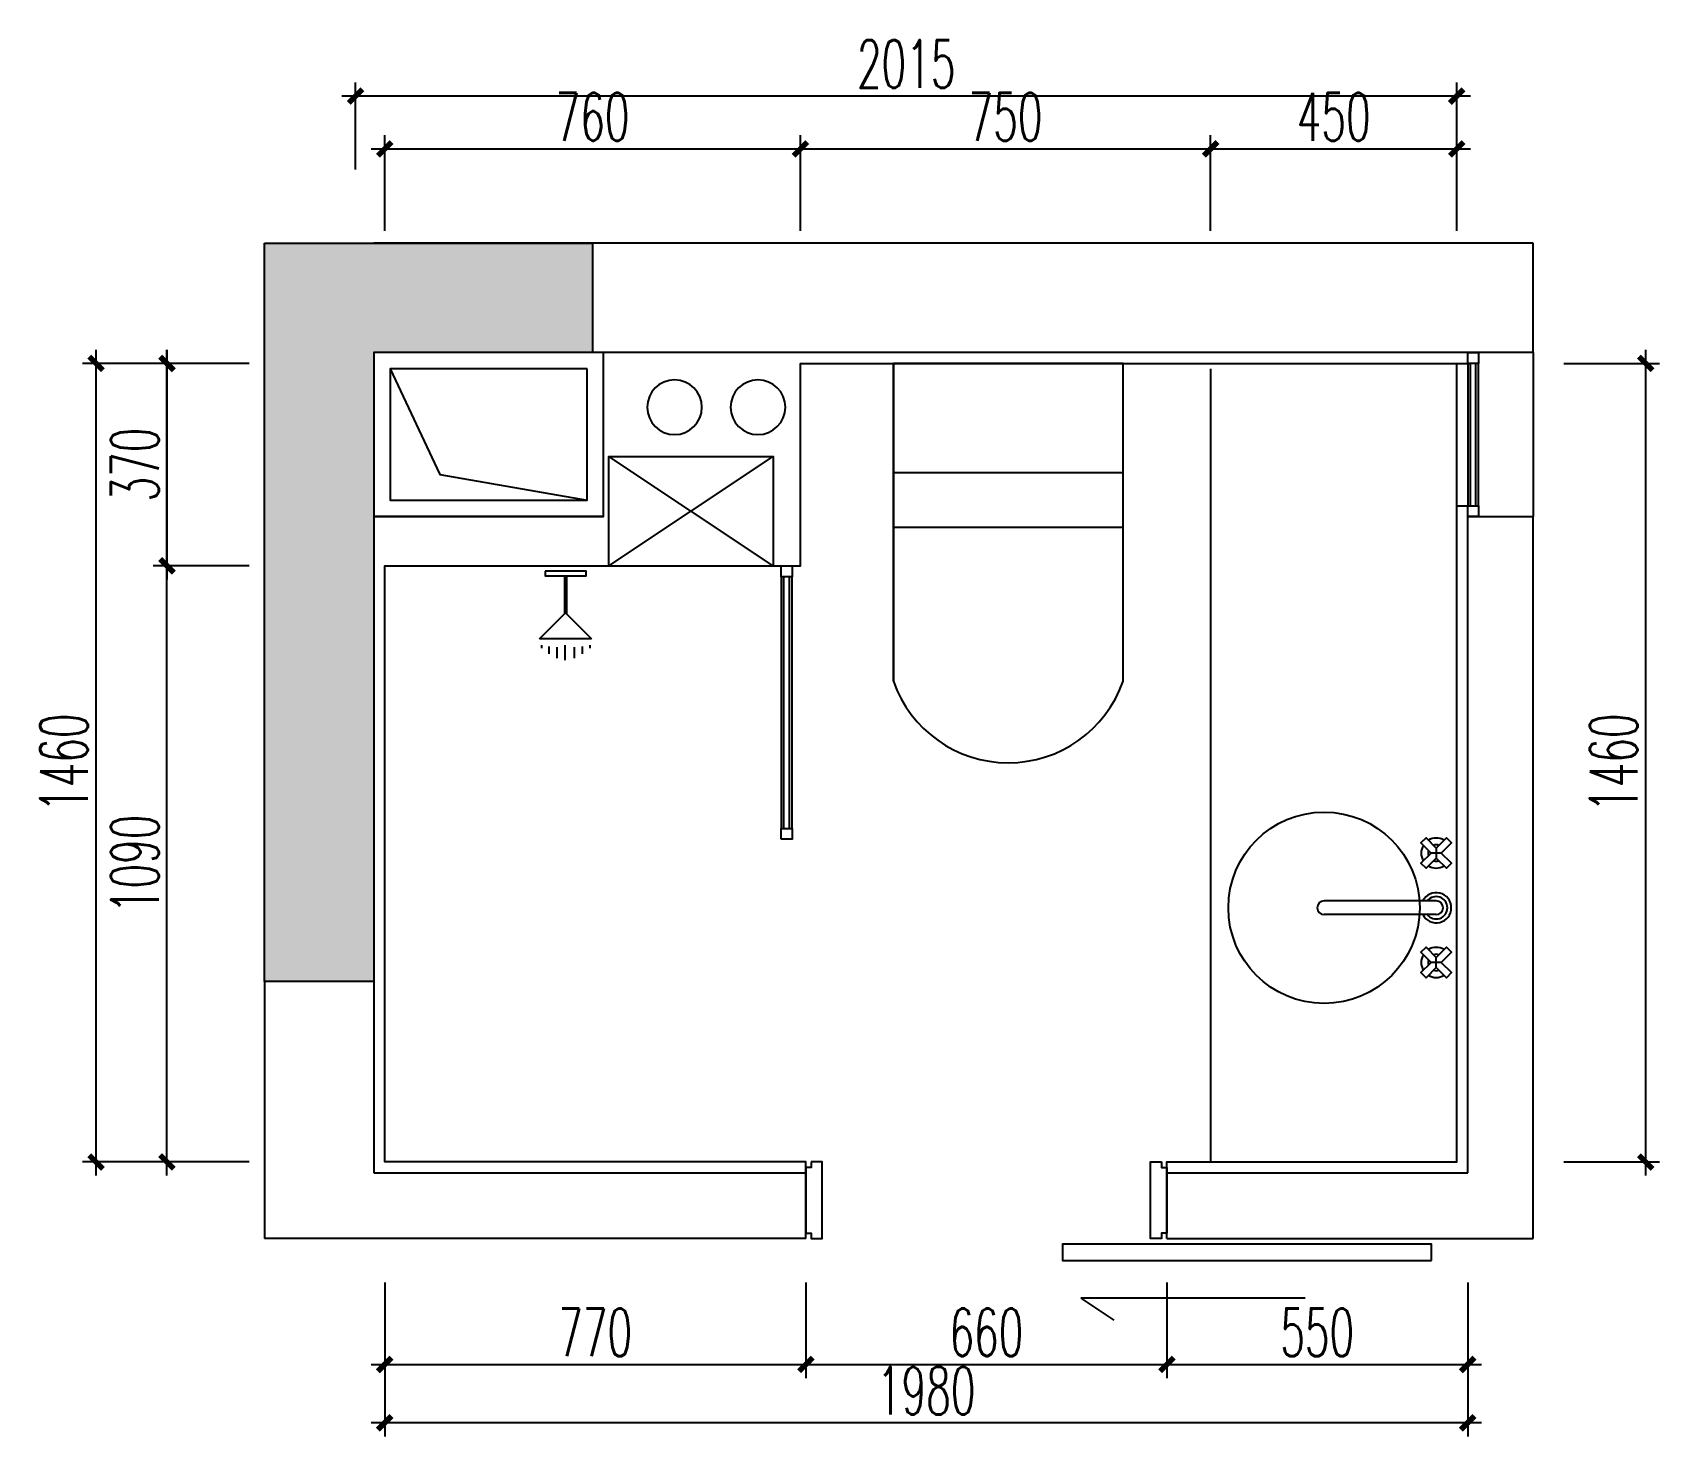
# Model space of a CAD drawing. Header units: inches. Extents: x 24920 to 61775, y 10942 to 38819.
# Drawn here: x 42382 to 45356, y 16003 to 18570 of the extents above; entities that cross this region are included whole.
import ezdxf

# ---------------------------------------------------------------- set-up
doc = ezdxf.new("R2010")
doc.units = ezdxf.units.IN
doc.header["$MEASUREMENT"] = 0
doc.header["$PDMODE"] = 1
for name, color, linetype in [('A-Drain-AC', 63, 'Continuous'), ('P-固定家具（落地、到顶）', 3, 'Continuous'), ('P-完成面', 3, 'Continuous'), ('P-平面高差', 36, 'Continuous'), ('P-洁具及配件（地坪图不显示）', 143, 'Continuous'), ('P-门', 2, 'Continuous'), ('S-Wall', 2, 'Continuous'), ('S-Wall_Hatch', 252, 'Continuous'), ('WALL', 2, 'Continuous'), ('家具', 165, 'Continuous'), ('新建墙体', 6, 'Continuous')]:
    doc.layers.add(name, color=color, linetype=linetype)
doc.styles.add('DIM', font='simplex.shx', dxfattribs={"width": 0.6, "bigfont": 'extfont.shx'})
doc.styles.get("Standard").update_dxf_attribs({"font": 'arial.ttf'})
doc.dimstyles.new('1比25', dxfattribs={"dimscale": 25, "dimtxt": 3.5, "dimasz": 1, "dimexe": 1, "dimexo": 1, "dimgap": 0.6, "dimtad": 1, "dimdec": 0, "dimrnd": 5, "dimzin": 0, "dimdsep": 46, "dimtxsty": 'DIM', "dimblk": 'ARCHTICK', "dimcen": 0.09, "dimdle": 1, "dimclrd": 1, "dimclre": 1, "dimclrt": 1, "dimadec": 0, "dimazin": 0, "dimtfac": 1, "dimtdec": 0, "dimtix": 1, "dimtmove": 2, "dimatfit": 3, "dimldrblk": '引线箭头（自定义）', "dimfxl": 0, "dimtolj": 1, "dimtzin": 0, "dimarcsym": 0})

# ---------------------------------------------------------------- blocks, each defined once
blk = doc.blocks.new('$LIGUAN')
at = {"color": 0, "linetype": 'Continuous'}
blk.add_circle((0, 0), 0.5, dxfattribs=at)
at = {"color": 0, "flags": 1}
for tag in ['THICK', 'BG_D', 'BG_T']:
    blk.add_attdef(tag, (0, 0), '', height=0.0001, dxfattribs=at)
blk = doc.blocks.new('A$C08FF225F')
at = {"layer": 'P-洁具及配件（地坪图不显示）', "color": 1}
for p, q in [((274.5, 57.5), (274.5, 262.5)), ((299.5, 57.5), (299.5, 262.5)), ((159.2, 76.1), (177.8, 57.5)), ((187, 48.3), (187, 66.7)), ((387, 48.3), (387, 66.7)), ((414.9, 76.1), (396.2, 57.5)), ((177.8, 57.5), (196.2, 57.5)), ((396.2, 57.5), (377.8, 57.5))]:
    blk.add_line(p, q, dxfattribs=at)
at = {"layer": 'P-洁具及配件（地坪图不显示）', "color": 1, "elevation": 0}
for points in [[(177.8, 57.5), (159.2, 76.1), (168.4, 85.4), (187, 66.7)], [(187, 66.7), (205.7, 85.4), (214.9, 76.1), (196.2, 57.5)], [(387, 66.7), (368.4, 85.4), (359.2, 76.1), (377.8, 57.5)], [(396.2, 57.5), (414.9, 76.1), (405.7, 85.4), (387, 66.7)], [(187, 48.3), (168.4, 29.6), (159.2, 38.9), (177.8, 57.5)], [(196.2, 57.5), (214.9, 38.9), (205.7, 29.6), (187, 48.3)], [(377.8, 57.5), (359.2, 38.9), (368.4, 29.6), (387, 48.3)], [(387, 48.3), (405.7, 29.6), (414.9, 38.9), (396.2, 57.5)]]:
    blk.add_lwpolyline(points, dxfattribs=at)
at = {"layer": 'P-洁具及配件（地坪图不显示）', "color": 2}
blk.add_circle((287, 262.5), 175, dxfattribs=at)
at = {"layer": 'P-洁具及配件（地坪图不显示）', "color": 1}
for centre, radius, start, end in [((287, 262.5), 12.5, 0, 180), ((187, 57.5), 27.5, 148.7096, 211.2904), ((187, 57.5), 15, 160.7528, 199.2472), ((187, 57.5), 27.5, 58.7096, 121.2904), ((187, 57.5), 15, 70.7528, 109.2472), ((187, 57.5), 15, 340.7528, 19.2472), ((187, 57.5), 27.5, 328.7096, 31.2904), ((287, 57.5), 27.5, 117.0357, 62.9643), ((287, 57.5), 20.5, 127.5714, 52.4286), ((387, 57.5), 27.5, 148.7096, 211.2904), ((387, 57.5), 15, 160.7528, 199.2472), ((387, 57.5), 27.5, 58.7096, 121.2904), ((387, 57.5), 15, 70.7528, 109.2472), ((387, 57.5), 15, 340.7528, 19.2472), ((387, 57.5), 27.5, 328.7096, 31.2904), ((287, 57.5), 12.5, 180, 0)]:
    blk.add_arc(centre, radius, start, end, dxfattribs=at)
blk = doc.blocks.new('_ArchTick')
at = {"color": 0, "linetype": 'ByBlock', "const_width": 0.4}
blk.add_lwpolyline([(-0.5, -0.5), (0.5, 0.5)], dxfattribs=at)
blk = doc.blocks.new('*D963')
at = {"color": 1, "lineweight": -2, "transparency": 16777216}
for p, q in [((42023.6, 16193.5), (42023.6, 16018.5)), ((42793.6, 16193.5), (42793.6, 16018.5)), ((41998.6, 16043.5), (42818.6, 16043.5))]:
    blk.add_line(p, q, dxfattribs=at)
at = {"layer": 'Defpoints', "color": 0, "transparency": 16777216}
for p in [(42023.6, 16413.8), (42793.6, 16413.8), (42793.6, 16043.5)]:
    blk.add_point(p, dxfattribs=at)
at = {"color": 1, "lineweight": -2, "transparency": 16777216, "xscale": 25, "yscale": 25, "zscale": 25, "rotation": 180}
blk.add_blockref('_ArchTick', (42023.6, 16043.5), dxfattribs=at)
at = {"color": 1, "lineweight": -2, "transparency": 16777216, "xscale": 25, "yscale": 25, "zscale": 25}
blk.add_blockref('_ArchTick', (42793.6, 16043.5), dxfattribs=at)
at = {"color": 1, "transparency": 16777216, "insert": (42408.6, 16102.2), "char_height": 87.5, "attachment_point": 5, "style": 'DIM'}
blk.add_mtext('\\A1;770', dxfattribs=at)
blk = doc.blocks.new('引线箭头（自定义）')
at = {"linetype": 'ByBlock', "lineweight": -2}
h = blk.add_hatch(color=8, dxfattribs=at)
h.dxf.hatch_style = 1
h.paths.add_polyline_path([(-1.2, -0.96), (-0.31, 0), (-1.2, 0.96), (-0.91, 1.21), (0, 0), (-0.91, -1.21)])
at = {"color": 0, "linetype": 'ByBlock', "lineweight": -2}
blk.add_line((-0.31, 0), (-4.75, 0), dxfattribs=at)
blk.add_lwpolyline([(-1.2, -0.96), (-0.31, 0), (-1.2, 0.96), (-0.91, 1.21), (0, 0), (-0.91, -1.21)], close=True, dxfattribs=at)
blk = doc.blocks.new('*D964')
at = {"color": 1, "lineweight": -2, "transparency": 16777216}
for p, q in [((42793.6, 16193.5), (42793.6, 16018.5)), ((43453.6, 16193.5), (43453.6, 16018.5)), ((42768.6, 16043.5), (43478.6, 16043.5))]:
    blk.add_line(p, q, dxfattribs=at)
at = {"layer": 'Defpoints', "color": 0, "transparency": 16777216}
for p in [(42793.6, 16413.8), (43453.6, 16343.8), (43453.6, 16043.5)]:
    blk.add_point(p, dxfattribs=at)
at = {"color": 1, "lineweight": -2, "transparency": 16777216, "xscale": 25, "yscale": 25, "zscale": 25, "rotation": 180}
blk.add_blockref('_ArchTick', (42793.6, 16043.5), dxfattribs=at)
at = {"color": 1, "lineweight": -2, "transparency": 16777216, "xscale": 25, "yscale": 25, "zscale": 25}
blk.add_blockref('_ArchTick', (43453.6, 16043.5), dxfattribs=at)
at = {"color": 1, "transparency": 16777216, "insert": (43123.6, 16102.2), "char_height": 87.5, "attachment_point": 5, "style": 'DIM'}
blk.add_mtext('\\A1;660', dxfattribs=at)
blk = doc.blocks.new('*D965')
at = {"color": 1, "lineweight": -2, "transparency": 16777216}
for p, q in [((43453.6, 16193.5), (43453.6, 16018.5)), ((44003.6, 16193.5), (44003.6, 16018.5)), ((43428.6, 16043.5), (44028.6, 16043.5))]:
    blk.add_line(p, q, dxfattribs=at)
at = {"layer": 'Defpoints', "color": 0, "transparency": 16777216}
for p in [(44003.6, 16393.8), (43453.6, 16343.8), (44003.6, 16043.5)]:
    blk.add_point(p, dxfattribs=at)
at = {"color": 1, "lineweight": -2, "transparency": 16777216, "xscale": 25, "yscale": 25, "zscale": 25, "rotation": 180}
blk.add_blockref('_ArchTick', (43453.6, 16043.5), dxfattribs=at)
at = {"color": 1, "lineweight": -2, "transparency": 16777216, "xscale": 25, "yscale": 25, "zscale": 25}
blk.add_blockref('_ArchTick', (44003.6, 16043.5), dxfattribs=at)
at = {"color": 1, "transparency": 16777216, "insert": (43728.6, 16102.2), "char_height": 87.5, "attachment_point": 5, "style": 'DIM'}
blk.add_mtext('\\A1;550', dxfattribs=at)
blk = doc.blocks.new('*D966')
at = {"color": 1, "lineweight": -2, "transparency": 16777216}
for p, q in [((42023.6, 16081), (42023.6, 15911.9)), ((44003.6, 16081), (44003.6, 15911.9)), ((44028.6, 15936.9), (41998.6, 15936.9))]:
    blk.add_line(p, q, dxfattribs=at)
at = {"layer": 'Defpoints', "color": 0, "transparency": 16777216}
for p in [(42023.6, 16106), (44003.6, 16106), (42023.6, 15936.9)]:
    blk.add_point(p, dxfattribs=at)
at = {"color": 1, "lineweight": -2, "transparency": 16777216, "xscale": 25, "yscale": 25, "zscale": 25, "rotation": 180}
blk.add_blockref('_ArchTick', (42023.6, 15936.9), dxfattribs=at)
at = {"color": 1, "lineweight": -2, "transparency": 16777216, "xscale": 25, "yscale": 25, "zscale": 25}
blk.add_blockref('_ArchTick', (44003.6, 15936.9), dxfattribs=at)
at = {"color": 1, "transparency": 16777216, "insert": (43013.6, 15995.7), "char_height": 87.5, "attachment_point": 5, "style": 'DIM'}
blk.add_mtext('\\A1;1980', dxfattribs=at)
blk = doc.blocks.new('*D967')
at = {"color": 1, "lineweight": -2, "transparency": 16777216}
for p, q in [((41625.6, 16388.8), (41625.6, 17528.8)), ((41775.6, 17503.8), (41600.6, 17503.8)), ((41775.6, 16413.8), (41600.6, 16413.8))]:
    blk.add_line(p, q, dxfattribs=at)
at = {"layer": 'Defpoints', "color": 0, "transparency": 16777216}
for p in [(41625.6, 17503.8), (42023.6, 17503.8), (42023.6, 16413.8)]:
    blk.add_point(p, dxfattribs=at)
at = {"color": 1, "lineweight": -2, "transparency": 16777216, "xscale": 25, "yscale": 25, "zscale": 25}
for p, rotation in [((41625.6, 17503.8), 90), ((41625.6, 16413.8), 270)]:
    blk.add_blockref('_ArchTick', p, dxfattribs=dict(at, rotation=rotation))
at = {"color": 1, "transparency": 16777216, "insert": (41566.8, 16958.8), "char_height": 87.5, "attachment_point": 5, "rotation": 90, "style": 'DIM'}
blk.add_mtext('\\A1;1090', dxfattribs=at)
blk = doc.blocks.new('*D968')
at = {"color": 1, "lineweight": -2, "transparency": 16777216}
for p, q in [((41625.6, 17478.8), (41625.6, 17898.8)), ((41775.6, 17873.8), (41600.6, 17873.8)), ((41775.6, 17503.8), (41600.6, 17503.8))]:
    blk.add_line(p, q, dxfattribs=at)
at = {"layer": 'Defpoints', "color": 0, "transparency": 16777216}
for p in [(41625.6, 17873.8), (42783.6, 17873.8), (42023.6, 17503.8)]:
    blk.add_point(p, dxfattribs=at)
at = {"color": 1, "lineweight": -2, "transparency": 16777216, "xscale": 25, "yscale": 25, "zscale": 25}
for p, rotation in [((41625.6, 17873.8), 90), ((41625.6, 17503.8), 270)]:
    blk.add_blockref('_ArchTick', p, dxfattribs=dict(at, rotation=rotation))
at = {"color": 1, "transparency": 16777216, "insert": (41566.8, 17688.8), "char_height": 87.5, "attachment_point": 5, "rotation": 90, "style": 'DIM'}
blk.add_mtext('\\A1;370', dxfattribs=at)
blk = doc.blocks.new('*D969')
at = {"color": 1, "lineweight": -2, "transparency": 16777216}
for p, q in [((41625.6, 17898.8), (41625.6, 17478.8)), ((41775.6, 17873.8), (41600.6, 17873.8)), ((41775.6, 17503.8), (41600.6, 17503.8))]:
    blk.add_line(p, q, dxfattribs=at)
at = {"layer": 'Defpoints', "color": 0, "transparency": 16777216}
for p in [(42783.6, 17873.8), (41625.6, 17503.8), (42023.6, 17503.8)]:
    blk.add_point(p, dxfattribs=at)
at = {"color": 1, "lineweight": -2, "transparency": 16777216, "xscale": 25, "yscale": 25, "zscale": 25}
for p, rotation in [((41625.6, 17873.8), 90), ((41625.6, 17503.8), 270)]:
    blk.add_blockref('_ArchTick', p, dxfattribs=dict(at, rotation=rotation))
at = {"color": 1, "transparency": 16777216, "insert": (41566.8, 17688.8), "char_height": 87.5, "attachment_point": 5, "rotation": 90, "style": 'DIM'}
blk.add_mtext('\\A1;370', dxfattribs=at)
blk = doc.blocks.new('*D970')
at = {"color": 1, "lineweight": -2, "transparency": 16777216}
for p, q in [((41998.6, 18266.2), (42808.6, 18266.2)), ((42023.6, 18116.2), (42023.6, 18291.2)), ((42783.6, 18116.2), (42783.6, 18291.2))]:
    blk.add_line(p, q, dxfattribs=at)
at = {"layer": 'Defpoints', "color": 0, "transparency": 16777216}
for p in [(42783.6, 18266.2), (42783.6, 17556.6), (42023.6, 17503.8)]:
    blk.add_point(p, dxfattribs=at)
at = {"color": 1, "lineweight": -2, "transparency": 16777216, "xscale": 25, "yscale": 25, "zscale": 25, "rotation": 180}
blk.add_blockref('_ArchTick', (42023.6, 18266.2), dxfattribs=at)
at = {"color": 1, "lineweight": -2, "transparency": 16777216, "xscale": 25, "yscale": 25, "zscale": 25}
blk.add_blockref('_ArchTick', (42783.6, 18266.2), dxfattribs=at)
at = {"color": 1, "transparency": 16777216, "insert": (42403.6, 18324.9), "char_height": 87.5, "attachment_point": 5, "style": 'DIM'}
blk.add_mtext('\\A1;760', dxfattribs=at)
blk = doc.blocks.new('*D971')
at = {"color": 1, "lineweight": -2, "transparency": 16777216}
for p, q in [((42758.6, 18266.2), (43558.6, 18266.2)), ((42783.6, 18116.2), (42783.6, 18291.2)), ((43533.6, 18116.2), (43533.6, 18291.2))]:
    blk.add_line(p, q, dxfattribs=at)
at = {"layer": 'Defpoints', "color": 0, "transparency": 16777216}
for p in [(43533.6, 18266.2), (43533.6, 17863.8), (42783.6, 17556.6)]:
    blk.add_point(p, dxfattribs=at)
at = {"color": 1, "lineweight": -2, "transparency": 16777216, "xscale": 25, "yscale": 25, "zscale": 25, "rotation": 180}
blk.add_blockref('_ArchTick', (42783.6, 18266.2), dxfattribs=at)
at = {"color": 1, "lineweight": -2, "transparency": 16777216, "xscale": 25, "yscale": 25, "zscale": 25}
blk.add_blockref('_ArchTick', (43533.6, 18266.2), dxfattribs=at)
at = {"color": 1, "transparency": 16777216, "insert": (43158.6, 18324.9), "char_height": 87.5, "attachment_point": 5, "style": 'DIM'}
blk.add_mtext('\\A1;750', dxfattribs=at)
blk = doc.blocks.new('*D972')
at = {"color": 1, "lineweight": -2, "transparency": 16777216}
for p, q in [((43508.6, 18266.2), (44008.6, 18266.2)), ((43533.6, 18116.2), (43533.6, 18291.2)), ((43983.6, 18116.2), (43983.6, 18291.2))]:
    blk.add_line(p, q, dxfattribs=at)
at = {"layer": 'Defpoints', "color": 0, "transparency": 16777216}
for p in [(43983.6, 18266.2), (43533.6, 17863.8), (43983.6, 17478.3)]:
    blk.add_point(p, dxfattribs=at)
at = {"color": 1, "lineweight": -2, "transparency": 16777216, "xscale": 25, "yscale": 25, "zscale": 25, "rotation": 180}
blk.add_blockref('_ArchTick', (43533.6, 18266.2), dxfattribs=at)
at = {"color": 1, "lineweight": -2, "transparency": 16777216, "xscale": 25, "yscale": 25, "zscale": 25}
blk.add_blockref('_ArchTick', (43983.6, 18266.2), dxfattribs=at)
at = {"color": 1, "transparency": 16777216, "insert": (43758.6, 18324.9), "char_height": 87.5, "attachment_point": 5, "style": 'DIM'}
blk.add_mtext('\\A1;450', dxfattribs=at)
blk = doc.blocks.new('*D973')
at = {"color": 1, "lineweight": -2, "transparency": 16777216}
for p, q in [((44329.2, 16388.8), (44329.2, 17898.8)), ((44179.2, 17873.8), (44354.2, 17873.8)), ((44179.2, 16413.8), (44354.2, 16413.8))]:
    blk.add_line(p, q, dxfattribs=at)
at = {"layer": 'Defpoints', "color": 0, "transparency": 16777216}
for p in [(43983.6, 17873.8), (44329.2, 17873.8), (43983.6, 16413.8)]:
    blk.add_point(p, dxfattribs=at)
at = {"color": 1, "lineweight": -2, "transparency": 16777216, "xscale": 25, "yscale": 25, "zscale": 25}
for p, rotation in [((44329.2, 17873.8), 90), ((44329.2, 16413.8), 270)]:
    blk.add_blockref('_ArchTick', p, dxfattribs=dict(at, rotation=rotation))
at = {"color": 1, "transparency": 16777216, "insert": (44270.5, 17143.8), "char_height": 87.5, "attachment_point": 5, "rotation": 90, "style": 'DIM'}
blk.add_mtext('\\A1;1460', dxfattribs=at)
blk = doc.blocks.new('*D974')
at = {"color": 1, "lineweight": -2, "transparency": 16777216}
for p, q in [((41970.5, 18228.7), (41970.5, 18387.7)), ((43983.6, 18228.7), (43983.6, 18387.7)), ((44008.6, 18362.7), (41945.5, 18362.7))]:
    blk.add_line(p, q, dxfattribs=at)
at = {"layer": 'Defpoints', "color": 0, "transparency": 16777216}
for p in [(41970.5, 18362.7), (41970.5, 18203.7), (43983.6, 18203.7)]:
    blk.add_point(p, dxfattribs=at)
at = {"color": 1, "lineweight": -2, "transparency": 16777216, "xscale": 25, "yscale": 25, "zscale": 25, "rotation": 180}
blk.add_blockref('_ArchTick', (41970.5, 18362.7), dxfattribs=at)
at = {"color": 1, "lineweight": -2, "transparency": 16777216, "xscale": 25, "yscale": 25, "zscale": 25}
blk.add_blockref('_ArchTick', (43983.6, 18362.7), dxfattribs=at)
at = {"color": 1, "transparency": 16777216, "insert": (42977.1, 18421.5), "char_height": 87.5, "attachment_point": 5, "style": 'DIM'}
blk.add_mtext('\\A1;2015', dxfattribs=at)
blk = doc.blocks.new('*D975')
at = {"color": 1, "lineweight": -2, "transparency": 16777216}
for p, q in [((41495.9, 16388.8), (41495.9, 17898.8)), ((41645.9, 17873.8), (41470.9, 17873.8)), ((41645.9, 16413.8), (41470.9, 16413.8))]:
    blk.add_line(p, q, dxfattribs=at)
at = {"layer": 'Defpoints', "color": 0, "transparency": 16777216}
for p in [(41495.9, 17873.8), (41688.1, 17873.8), (41688.1, 16413.8)]:
    blk.add_point(p, dxfattribs=at)
at = {"color": 1, "lineweight": -2, "transparency": 16777216, "xscale": 25, "yscale": 25, "zscale": 25}
for p, rotation in [((41495.9, 17873.8), 90), ((41495.9, 16413.8), 270)]:
    blk.add_blockref('_ArchTick', p, dxfattribs=dict(at, rotation=rotation))
at = {"color": 1, "transparency": 16777216, "insert": (41437.2, 17143.8), "char_height": 87.5, "attachment_point": 5, "rotation": 90, "style": 'DIM'}
blk.add_mtext('\\A1;1460', dxfattribs=at)
blk = doc.blocks.new('gegg')
at = {"layer": 'S-Wall_Hatch'}
blk.add_hatch(color=256, dxfattribs=at).paths.add_polyline_path([(41803.6, 16943.8), (41803.6, 16743.8), (42003.6, 16743.8), (42003.6, 17893.8), (42403.6, 17893.8), (42403.6, 18093.8), (41803.6, 18093.8), (41803.6, 16943.8)])
at = {"color": 4}
for p, q in [((44123.6, 17893.8), (44123.6, 18093.8)), ((41803.6, 16743.8), (41803.6, 16273.8)), ((42003.6, 16743.8), (41803.6, 16743.8)), ((42003.6, 16743.8), (42003.6, 16393.8))]:
    blk.add_line(p, q, dxfattribs=at)
at = {"color": 3}
blk.add_line((44123.6, 17893.8), (44123.6, 17593.8), dxfattribs=at)
at = {"color": 2, "ltscale": 15}
for p, q in [((42953.6, 17292.9), (42953.6, 17873.8)), ((43373.6, 17673.8), (42953.6, 17673.8)), ((43373.6, 17573.8), (42953.6, 17573.8))]:
    blk.add_line(p, q, dxfattribs=at)
at = {"color": 1}
for p, q in [((42352.6, 17485.4), (42352.6, 17416.1)), ((42356, 17485.4), (42356, 17416.1)), ((42402, 17370.1), (42306.5, 17370.1)), ((42310.1, 17358.7), (42310.1, 17353)), ((42324, 17356.1), (42324, 17343)), ((42338.4, 17354.8), (42338.4, 17335.1)), ((42353.2, 17358.7), (42353.2, 17331.6)), ((42370.1, 17354.8), (42370.1, 17335.1)), ((42384.5, 17356.1), (42384.5, 17343)), ((42398.5, 17358.7), (42398.5, 17353))]:
    blk.add_line(p, q, dxfattribs=at)
at = {"color": 2}
blk.add_lwpolyline([(42953.6, 17873.8), (42953.6, 17292.9, 0.710215), (43373.6, 17292.9), (43373.6, 17873.8)], format="xyb", close=True, dxfattribs=at)
at = {"color": 1}
blk.add_lwpolyline([(42317, 17493.8), (42317, 17485.4), (42391.8, 17485.4), (42391.8, 17493.8)], close=True, dxfattribs=at)
blk.add_lwpolyline([(42306.5, 17370.1), (42354.3, 17417.8), (42402, 17370.1)], dxfattribs=at)
at = {"layer": 'P-固定家具（落地、到顶）', "ltscale": 0.8}
for p, q in [((44008.6, 17613.8), (44008.6, 17873.8)), ((44018.6, 17613.8), (44018.6, 17873.8)), ((42753.6, 17023.8), (42753.6, 17483.8)), ((42763.6, 17023.8), (42763.6, 17483.8))]:
    blk.add_line(p, q, dxfattribs=at)
for points in [[(44003.6, 17873.8), (44003.6, 17893.8), (44023.6, 17893.8), (44023.6, 17873.8)], [(44003.6, 17593.8), (44003.6, 17613.8), (44023.6, 17613.8), (44023.6, 17593.8)], [(42748.6, 17483.8), (42748.6, 17503.8), (42768.6, 17503.8), (42768.6, 17483.8)], [(42748.6, 17003.8), (42748.6, 17023.8), (42768.6, 17023.8), (42768.6, 17003.8)]]:
    blk.add_lwpolyline(points, close=True, dxfattribs=at)
at = {"layer": 'P-固定家具（落地、到顶）', "color": 251, "ltscale": 0.8}
for points in [[(44003.6, 17873.8), (44003.6, 17613.8)], [(44023.6, 17613.8), (44023.6, 17873.8)], [(42748.6, 17483.8), (42748.6, 17023.8)], [(42768.6, 17023.8), (42768.6, 17483.8)]]:
    blk.add_lwpolyline(points, dxfattribs=at)
at = {"layer": 'P-完成面'}
for points in [[(42793.6, 16393.8), (42793.6, 16413.8), (42023.6, 16413.8), (42023.6, 17503.8), (42433.6, 17503.8), (42433.6, 17703.8), (42733.6, 17703.8), (42733.6, 17503.8), (42783.6, 17503.8), (42783.6, 17873.8), (44003.6, 17873.8)], [(43453.6, 16393.8), (43453.6, 16413.8), (43983.6, 16413.8), (43983.6, 17613.8), (44003.6, 17613.8)], [(42803.6, 16413.8), (42803.6, 16403.8), (42793.6, 16403.8), (42793.6, 16283.8), (42803.6, 16283.8), (42803.6, 16273.8), (42823.6, 16273.8), (42823.6, 16413.8), (42803.6, 16413.8)], [(43443.6, 16413.8), (43443.6, 16403.8), (43453.6, 16403.8), (43453.6, 16283.8), (43443.6, 16283.8), (43443.6, 16273.8), (43423.6, 16273.8), (43423.6, 16413.8), (43443.6, 16413.8)]]:
    blk.add_lwpolyline(points, dxfattribs=at)
at = {"layer": 'P-平面高差', "color": 251}
for p, q in [((42733.6, 17503.8), (42433.6, 17703.8)), ((42433.6, 17503.8), (42733.6, 17703.8))]:
    blk.add_line(p, q, dxfattribs=at)
at = {"layer": 'P-平面高差', "color": 1}
blk.add_line((42433.6, 17503.8), (42733.6, 17503.8), dxfattribs=at)
at = {"layer": 'P-洁具及配件（地坪图不显示）', "color": 2}
blk.add_line((43533.6, 17863.8), (43533.6, 16413.8), dxfattribs=at)
at = {"layer": 'P-洁具及配件（地坪图不显示）', "color": 3}
blk.add_lwpolyline([(43983.6, 17613.8), (43983.6, 17873.8)], dxfattribs=at)
at = {"layer": 'P-门'}
for p, q in [((43706.4, 16164.8), (43296.4, 16164.8)), ((43296.4, 16164.8), (43356.4, 16124.8))]:
    blk.add_line(p, q, dxfattribs=at)
blk.add_lwpolyline([(43937.6, 16233.8), (43937.6, 16263.8), (43262.6, 16263.8), (43262.6, 16233.8)], close=True, dxfattribs=at)
at = {"layer": 'S-Wall', "color": 4}
for p, q in [((41803.6, 18093.8), (42403.6, 18093.8)), ((42403.6, 18093.8), (42403.6, 17893.8)), ((42403.6, 17893.8), (42003.6, 17893.8)), ((42003.6, 17893.8), (42003.6, 16743.8))]:
    blk.add_line(p, q, dxfattribs=at)
at = {"layer": 'WALL', "color": 4, "ltscale": 0.8}
for p, q in [((41803.6, 16743.8), (41803.6, 18093.8)), ((44123.6, 18093.8), (42003.6, 18093.8)), ((44123.6, 17893.8), (42003.6, 17893.8))]:
    blk.add_line(p, q, dxfattribs=at)
at = {"layer": 'WALL', "ltscale": 0.8}
blk.add_line((42003.6, 17893.8), (42003.6, 16743.8), dxfattribs=at)
at = {"layer": '家具', "color": 4}
for points in [[(42423.6, 17893.8), (42003.6, 17893.8), (42003.6, 17593.8), (42423.6, 17593.8)], [(42393.6, 17863.8), (42033.6, 17863.8), (42033.6, 17623.8), (42393.6, 17623.8)]]:
    blk.add_lwpolyline(points, close=True, dxfattribs=at)
at = {"layer": '家具', "color": 165}
blk.add_lwpolyline([(42033.6, 17863.8), (42124.5, 17670.9), (42393.6, 17623.8)], dxfattribs=at)
at = {"layer": '新建墙体', "color": 4}
for p, q in [((42423.6, 17593.8), (42003.6, 17593.8)), ((44003.6, 16393.8), (44003.6, 17593.8)), ((44003.6, 17593.8), (44123.6, 17593.8)), ((44123.6, 16273.8), (44123.6, 17593.8)), ((42003.6, 16393.8), (42793.6, 16393.8)), ((42793.6, 16273.8), (42793.6, 16393.8)), ((43453.6, 16393.8), (44003.6, 16393.8)), ((43453.6, 16273.8), (43453.6, 16393.8)), ((42793.6, 16273.8), (41803.6, 16273.8)), ((43453.6, 16273.8), (44123.6, 16273.8))]:
    blk.add_line(p, q, dxfattribs=at)
at = {"layer": 'A-Drain-AC', "xscale": -100, "yscale": 100, "zscale": 100, "rotation": 90}
for p in [(42553.6, 17793.8), (42706.1, 17793.8)]:
    blk.add_blockref('$LIGUAN', p, dxfattribs=at)
at = {"layer": 'P-洁具及配件（地坪图不显示）', "color": 2, "rotation": 90.00000000000001}
blk.add_blockref('A$C08FF225F', (44003.6, 16591.6), dxfattribs=at)
for base, p1, p2, picture, middle in [((41970.5, 18362.7), (43983.6, 18203.7), (41970.5, 18203.7), '*D974', (42977.1, 18421.5)), ((42783.6, 18266.2), (42023.6, 17503.8), (42783.6, 17556.6), '*D970', (42403.6, 18324.9)), ((43533.6, 18266.2), (42783.6, 17556.6), (43533.6, 17863.8), '*D971', (43158.6, 18324.9)), ((43983.6, 18266.2), (43533.6, 17863.8), (43983.6, 17478.3), '*D972', (43758.6, 18324.9)), ((42793.6, 16043.5), (42023.6, 16413.8), (42793.6, 16413.8), '*D963', (42408.6, 16102.2)), ((43453.6, 16043.5), (42793.6, 16413.8), (43453.6, 16343.8), '*D964', (43123.6, 16102.2)), ((44003.6, 16043.5), (43453.6, 16343.8), (44003.6, 16393.8), '*D965', (43728.6, 16102.2)), ((42023.6, 15936.9), (44003.6, 16106), (42023.6, 16106), '*D966', (43013.6, 15995.7))]:
    dim = blk.add_linear_dim(base=base, p1=p1, p2=p2, dimstyle='1比25')
    dim.commit()
    dim.dimension.update_dxf_attribs({"geometry": picture, "text_midpoint": middle})
for base, p1, p2, picture, middle in [((41495.9, 17873.8), (41688.1, 16413.8), (41688.1, 17873.8), '*D975', (41437.2, 17143.8)), ((41625.6, 17873.8), (42023.6, 17503.8), (42783.6, 17873.8), '*D968', (41566.8, 17688.8)), ((41625.6, 17503.8), (42783.6, 17873.8), (42023.6, 17503.8), '*D969', (41566.8, 17688.8)), ((44329.2, 17873.8), (43983.6, 16413.8), (43983.6, 17873.8), '*D973', (44270.5, 17143.8)), ((41625.6, 17503.8), (42023.6, 16413.8), (42023.6, 17503.8), '*D967', (41566.8, 16958.8))]:
    dim = blk.add_linear_dim(base=base, p1=p1, p2=p2, angle=90, dimstyle='1比25')
    dim.commit()
    dim.dimension.update_dxf_attribs({"geometry": picture, "text_midpoint": middle})

msp = doc.modelspace()

# ---------------------------------------------------------------- block references
msp.add_blockref('gegg', (1002, 91.5))

doc.saveas('drawing.dxf')
